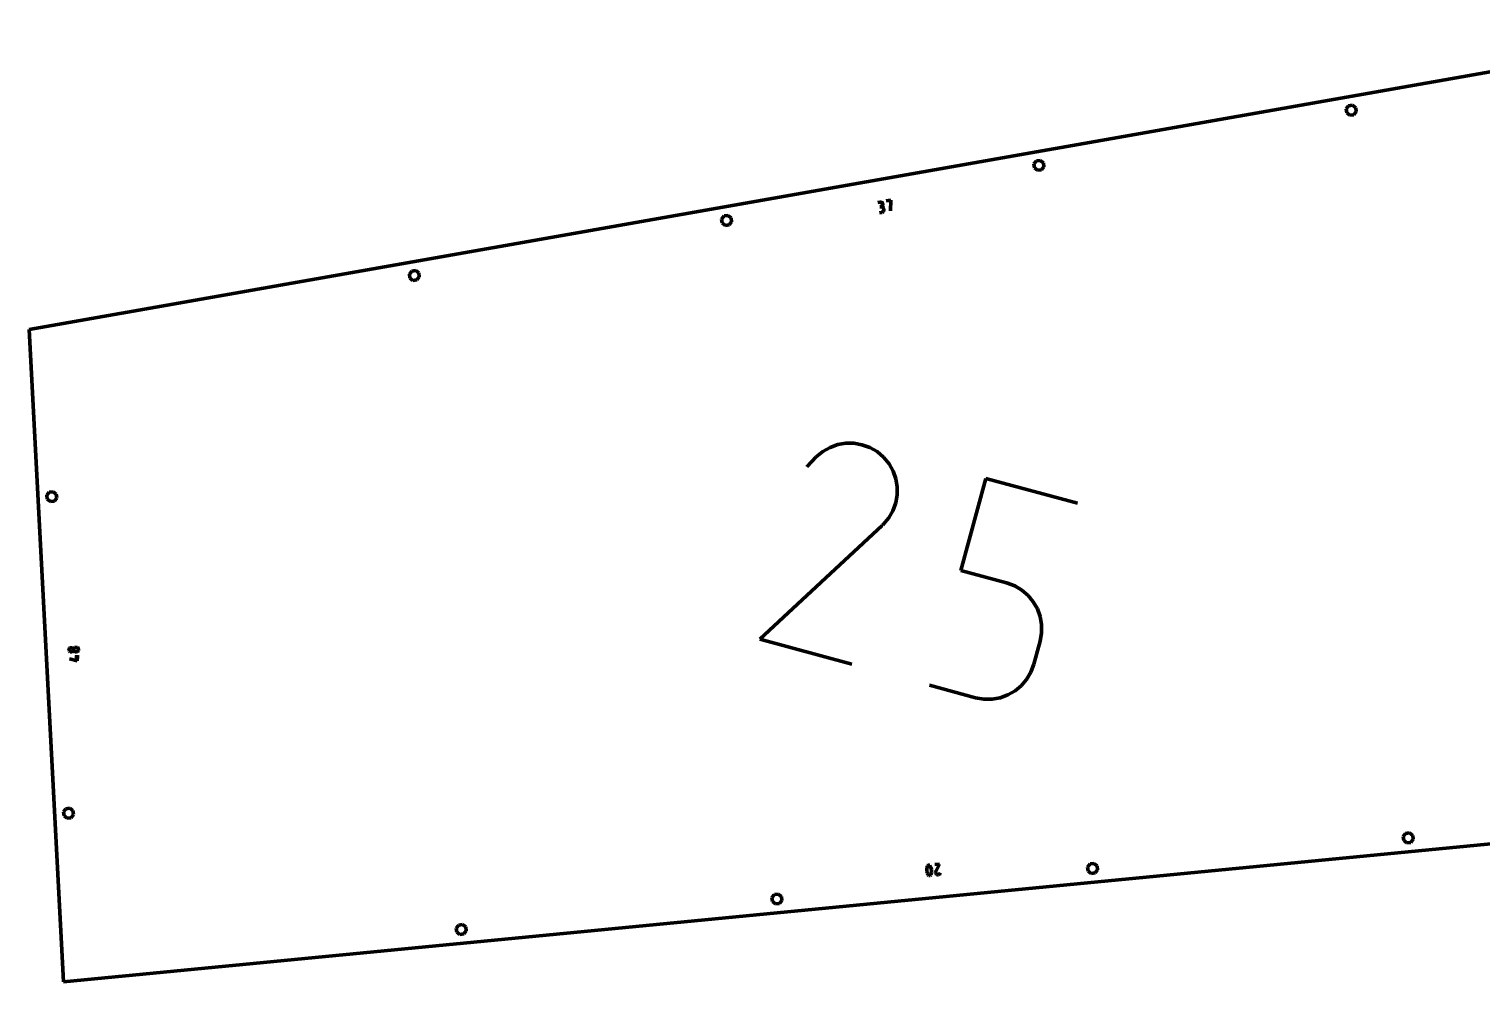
# Model space of a CAD drawing. Header units: inches. Extents: x -100 to 100, y -100 to -26.
# Drawn here: x -99.94 to -77.03, y -99.94 to -84.91 of the extents above; entities that cross this region are included whole.
import ezdxf

# ---------------------------------------------------------------- set-up
doc = ezdxf.new("R2010")
doc.units = ezdxf.units.IN
doc.header["$MEASUREMENT"] = 0
for name, color, linetype, lineweight in [('annotation', 7, 'Continuous', 0), ('boundary', 7, 'Continuous', 0), ('hole', 7, 'Continuous', 0)]:
    doc.layers.add(name, color=color, linetype=linetype, lineweight=lineweight)

msp = doc.modelspace()

# ---------------------------------------------------------------- linework, layer by layer
at = {"layer": 'annotation', "color": 1, "lineweight": 70}
for p, q in [((-86.520323, -87.638057), (-86.55666, -87.644469)), ((-86.5075, -87.710732), (-86.525695, -87.713942)), ((-86.525695, -87.713942), (-86.5075, -87.710732)), ((-86.513684, -87.637491), (-86.520323, -87.638057)), ((-86.507236, -87.638096), (-86.513684, -87.637491)), ((-86.5075, -87.710732), (-86.501068, -87.708992)), ((-86.500861, -87.710166), (-86.5075, -87.710732)), ((-86.5075, -87.710732), (-86.5075, -87.710732)), ((-86.5011, -87.639788), (-86.507236, -87.638096)), ((-86.495396, -87.642479), (-86.5011, -87.639788)), ((-86.501068, -87.708992), (-86.495217, -87.706216)), ((-86.494414, -87.710771), (-86.500861, -87.710166)), ((-86.490245, -87.646085), (-86.495396, -87.642479)), ((-86.495217, -87.706216), (-86.490031, -87.702524)), ((-86.488277, -87.712463), (-86.494414, -87.710771)), ((-86.485768, -87.650519), (-86.490245, -87.646085)), ((-86.490031, -87.702524), (-86.485594, -87.698037)), ((-86.482574, -87.715154), (-86.488277, -87.712463)), ((-86.482085, -87.655696), (-86.485768, -87.650519)), ((-86.485594, -87.698037), (-86.481989, -87.692878)), ((-86.477423, -87.71876), (-86.482574, -87.715154)), ((-86.479316, -87.661529), (-86.482085, -87.655696)), ((-86.481989, -87.692878), (-86.479302, -87.687167)), ((-86.477583, -87.667932), (-86.479316, -87.661529)), ((-86.479302, -87.687167), (-86.477616, -87.681024)), ((-86.477616, -87.681024), (-86.477015, -87.674572)), ((-86.477015, -87.674572), (-86.477583, -87.667932)), ((-86.477583, -87.667932), (-86.477583, -87.667932)), ((-86.472945, -87.723194), (-86.477423, -87.71876)), ((-86.469262, -87.728371), (-86.472945, -87.723194)), ((-86.466494, -87.734204), (-86.469262, -87.728371)), ((-86.464761, -87.740607), (-86.466494, -87.734204)), ((-86.349893, -87.607791), (-86.422661, -87.62063)), ((-86.337036, -87.680661), (-86.373415, -87.687079)), ((-86.3574, -87.777846), (-86.349893, -87.607791)), ((-86.527823, -87.80791), (-86.491485, -87.801499)), ((-86.491485, -87.801499), (-86.485054, -87.799759)), ((-86.491485, -87.801499), (-86.491485, -87.801499)), ((-86.485054, -87.799759), (-86.479202, -87.796985)), ((-86.479202, -87.796985), (-86.474015, -87.793296)), ((-86.474015, -87.793296), (-86.469577, -87.788816)), ((-86.469577, -87.788816), (-86.465971, -87.783666)), ((-86.465971, -87.783666), (-86.463281, -87.777968)), ((-86.46155, -87.758801), (-86.464761, -87.740607)), ((-86.464761, -87.740607), (-86.464761, -87.740607)), ((-86.463281, -87.777968), (-86.461592, -87.771843)), ((-86.461592, -87.771843), (-86.460987, -87.765414)), ((-86.460987, -87.765414), (-86.46155, -87.758801)), ((-87.422562, -91.570962), (-87.527165, -91.657488)), ((-87.307687, -91.506225), (-87.422562, -91.570962)), ((-87.185488, -91.463245), (-87.307687, -91.506225)), ((-87.058916, -91.441987), (-87.185488, -91.463245)), ((-86.930919, -91.442418), (-87.058916, -91.441987)), ((-86.804447, -91.464506), (-86.930919, -91.442418)), ((-86.682449, -91.508216), (-86.804447, -91.464506)), ((-86.567874, -91.573515), (-86.682449, -91.508216)), ((-86.463672, -91.660369), (-86.567874, -91.573515)), ((-87.527165, -91.657488), (-87.671916, -91.814111)), ((-86.377776, -91.764902), (-86.463672, -91.660369)), ((-86.463672, -91.660369), (-86.463672, -91.660369)), ((-86.313436, -91.879809), (-86.377776, -91.764902)), ((-86.270688, -92.002095), (-86.313436, -91.879809)), ((-86.249567, -92.128764), (-86.270688, -92.002095)), ((-85.248228, -93.44772), (-84.853222, -91.99496)), ((-84.853222, -91.99496), (-83.404349, -92.388909)), ((-86.272352, -92.383271), (-86.25011, -92.256821)), ((-86.25011, -92.256821), (-86.249567, -92.128764)), ((-86.382072, -92.61937), (-86.316327, -92.505119)), ((-86.316327, -92.505119), (-86.272352, -92.383271)), ((-88.412743, -94.530652), (-86.487908, -92.739368)), ((-86.487908, -92.739368), (-86.485769, -92.737823)), ((-86.487908, -92.739368), (-86.487908, -92.739368)), ((-86.485769, -92.737823), (-86.483691, -92.736243)), ((-86.483691, -92.736243), (-86.481659, -92.734614)), ((-86.481659, -92.734614), (-86.47966, -92.732922)), ((-86.47966, -92.732922), (-86.477677, -92.731154)), ((-86.477677, -92.731154), (-86.475697, -92.729294)), ((-86.475697, -92.729294), (-86.473704, -92.727329)), ((-86.473704, -92.727329), (-86.471684, -92.725245)), ((-86.471684, -92.725245), (-86.469623, -92.723028)), ((-86.469623, -92.723028), (-86.382072, -92.61937)), ((-86.469623, -92.723028), (-86.469623, -92.723028)), ((-84.523791, -93.644694), (-85.248228, -93.44772)), ((-84.396877, -93.69169), (-84.523791, -93.644694)), ((-84.283509, -93.758527), (-84.396877, -93.69169)), ((-84.185199, -93.842626), (-84.283509, -93.758527)), ((-84.103454, -93.941402), (-84.185199, -93.842626)), ((-84.039784, -94.052275), (-84.103454, -93.941402)), ((-83.9957, -94.172662), (-84.039784, -94.052275)), ((-83.97271, -94.29998), (-83.9957, -94.172662)), ((-83.972324, -94.431648), (-83.97271, -94.29998)), ((-86.96387, -94.924601), (-88.412743, -94.530652)), ((-84.094177, -94.925971), (-83.996052, -94.565083)), ((-83.996052, -94.565083), (-83.972324, -94.431648)), ((-83.996052, -94.565083), (-83.996052, -94.565083)), ((-99.308267, -94.695261), (-99.308492, -94.701373)), ((-99.308492, -94.701373), (-99.308492, -94.701373)), ((-99.308492, -94.701373), (-99.307624, -94.707428)), ((-99.306993, -94.689449), (-99.308267, -94.695261)), ((-99.307624, -94.707428), (-99.305745, -94.713074)), ((-99.304763, -94.684038), (-99.306993, -94.689449)), ((-99.305745, -94.713074), (-99.302957, -94.718219)), ((-99.301669, -94.679132), (-99.304763, -94.684038)), ((-99.302957, -94.718219), (-99.299363, -94.722772)), ((-99.297802, -94.67483), (-99.301669, -94.679132)), ((-99.299363, -94.722772), (-99.295064, -94.726642)), ((-99.293255, -94.671235), (-99.297802, -94.67483)), ((-99.295064, -94.726642), (-99.290163, -94.729738)), ((-99.288119, -94.668448), (-99.293255, -94.671235)), ((-99.290163, -94.729738), (-99.284762, -94.731968)), ((-99.282486, -94.66657), (-99.288119, -94.668448)), ((-99.284762, -94.731968), (-99.278962, -94.733242)), ((-99.276448, -94.665702), (-99.282486, -94.66657)), ((-99.278962, -94.733242), (-99.272866, -94.733468)), ((-99.276448, -94.665702), (-99.276448, -94.665702)), ((-99.270323, -94.665927), (-99.276448, -94.665702)), ((-99.272866, -94.733468), (-99.266799, -94.732599)), ((-99.272866, -94.733468), (-99.272866, -94.733468)), ((-99.264501, -94.667201), (-99.270323, -94.665927)), ((-99.266799, -94.732599), (-99.261144, -94.730719)), ((-99.259083, -94.669431), (-99.264501, -94.667201)), ((-99.261144, -94.730719), (-99.255991, -94.72793)), ((-99.25417, -94.672527), (-99.259083, -94.669431)), ((-99.255991, -94.72793), (-99.251432, -94.724333)), ((-99.249863, -94.676398), (-99.25417, -94.672527)), ((-99.251432, -94.724333), (-99.247557, -94.72003)), ((-99.246264, -94.680951), (-99.249863, -94.676398)), ((-99.247557, -94.72003), (-99.244458, -94.715123)), ((-99.243474, -94.686095), (-99.246264, -94.680951)), ((-99.244458, -94.715123), (-99.242226, -94.709713)), ((-99.241594, -94.69174), (-99.243474, -94.686095)), ((-99.242226, -94.709713), (-99.240952, -94.703902)), ((-99.240726, -94.697792), (-99.241594, -94.69174)), ((-99.240952, -94.703902), (-99.240726, -94.697792)), ((-99.240501, -94.691679), (-99.240726, -94.697792)), ((-99.240726, -94.697792), (-99.240726, -94.697792)), ((-99.240726, -94.697792), (-99.239857, -94.703847)), ((-99.240726, -94.697792), (-99.240726, -94.697792)), ((-99.239227, -94.685867), (-99.240501, -94.691679)), ((-99.239857, -94.703847), (-99.237977, -94.709492)), ((-99.236996, -94.680457), (-99.239227, -94.685867)), ((-99.237977, -94.709492), (-99.235188, -94.714637)), ((-99.233899, -94.67555), (-99.236996, -94.680457)), ((-99.235188, -94.714637), (-99.231589, -94.71919)), ((-99.230025, -94.671248), (-99.233899, -94.67555)), ((-99.231589, -94.71919), (-99.227283, -94.72306)), ((-99.225468, -94.667652), (-99.230025, -94.671248)), ((-99.227283, -94.72306), (-99.222372, -94.726155)), ((-99.220316, -94.664864), (-99.225468, -94.667652)), ((-99.222372, -94.726155), (-99.216955, -94.728385)), ((-99.214662, -94.662985), (-99.220316, -94.664864)), ((-99.149938, -94.809817), (-99.217704, -94.813398)), ((-99.216955, -94.728385), (-99.211135, -94.729658)), ((-99.208595, -94.662116), (-99.214662, -94.662985)), ((-99.211135, -94.729658), (-99.205014, -94.729882)), ((-99.191716, -94.661224), (-99.208595, -94.662116)), ((-99.208595, -94.662116), (-99.208595, -94.662116)), ((-99.205014, -94.729882), (-99.188134, -94.72899)), ((-99.185595, -94.661449), (-99.191716, -94.661224)), ((-99.188134, -94.72899), (-99.182071, -94.728121)), ((-99.188134, -94.72899), (-99.188134, -94.72899)), ((-99.179782, -94.662723), (-99.185595, -94.661449)), ((-99.185201, -94.786214), (-99.180724, -94.870936)), ((-99.182071, -94.728121), (-99.176425, -94.726242)), ((-99.174376, -94.664954), (-99.179782, -94.662723)), ((-99.176425, -94.726242), (-99.171285, -94.723453)), ((-99.169478, -94.668051), (-99.174376, -94.664954)), ((-99.171285, -94.723453), (-99.16674, -94.719857)), ((-99.165188, -94.671923), (-99.169478, -94.668051)), ((-99.16674, -94.719857), (-99.162882, -94.715555)), ((-99.161604, -94.676477), (-99.165188, -94.671923)), ((-99.162882, -94.715555), (-99.159798, -94.710649)), ((-99.158826, -94.681622), (-99.161604, -94.676477)), ((-99.159798, -94.710649), (-99.157578, -94.70524)), ((-99.156955, -94.687266), (-99.158826, -94.681622)), ((-99.157578, -94.70524), (-99.156312, -94.699429)), ((-99.15609, -94.693319), (-99.156955, -94.687266)), ((-99.156312, -94.699429), (-99.15609, -94.693319)), ((-99.15609, -94.693319), (-99.15609, -94.693319)), ((-99.180724, -94.870936), (-99.301175, -94.843372)), ((-84.208375, -95.166619), (-84.141308, -95.053111)), ((-84.141308, -95.053111), (-84.094177, -94.925971)), ((-85.740248, -95.257276), (-85.015811, -95.454251)), ((-84.391833, -95.346779), (-84.292758, -95.265006)), ((-84.292758, -95.265006), (-84.208375, -95.166619)), ((-85.015811, -95.454251), (-85.015811, -95.454251)), ((-85.015811, -95.454251), (-84.88261, -95.477914)), ((-84.88261, -95.477914), (-84.750989, -95.477506)), ((-84.750989, -95.477506), (-84.623571, -95.454521)), ((-84.623571, -95.454521), (-84.502978, -95.410448)), ((-84.502978, -95.410448), (-84.391833, -95.346779)), ((-85.783662, -98.15645), (-85.783721, -98.172474)), ((-85.783721, -98.172474), (-85.782179, -98.188408)), ((-85.781988, -98.140458), (-85.783662, -98.15645)), ((-85.782179, -98.188408), (-85.779047, -98.204131)), ((-85.778689, -98.124622), (-85.781988, -98.140458)), ((-85.779047, -98.204131), (-85.774336, -98.219518)), ((-85.773752, -98.109064), (-85.778689, -98.124622)), ((-85.774336, -98.219518), (-85.768059, -98.234448)), ((-85.771956, -98.105318), (-85.773752, -98.109064)), ((-85.773752, -98.109064), (-85.773752, -98.109064)), ((-85.769582, -98.102041), (-85.771956, -98.105318)), ((-85.766718, -98.099272), (-85.769582, -98.102041)), ((-85.768059, -98.234448), (-85.760228, -98.248798)), ((-85.76345, -98.097047), (-85.766718, -98.099272)), ((-85.759865, -98.095405), (-85.76345, -98.097047)), ((-85.760228, -98.248798), (-85.760228, -98.248798)), ((-85.760228, -98.248798), (-85.75927, -98.25023)), ((-85.756049, -98.094383), (-85.759865, -98.095405)), ((-85.75927, -98.25023), (-85.75821, -98.251586)), ((-85.75821, -98.251586), (-85.757055, -98.252857)), ((-85.757055, -98.252857), (-85.755814, -98.25404)), ((-85.752088, -98.09402), (-85.756049, -98.094383)), ((-85.755814, -98.25404), (-85.754493, -98.255126)), ((-85.754493, -98.255126), (-85.753101, -98.256109)), ((-85.753101, -98.256109), (-85.751645, -98.256983)), ((-85.748069, -98.094353), (-85.752088, -98.09402)), ((-85.751645, -98.256983), (-85.750132, -98.257742)), ((-85.750132, -98.257742), (-85.74857, -98.258379)), ((-85.74857, -98.258379), (-85.74857, -98.258379)), ((-85.74857, -98.258379), (-85.744546, -98.259474)), ((-85.744079, -98.09542), (-85.748069, -98.094353)), ((-85.744546, -98.259474), (-85.740502, -98.25983)), ((-85.744079, -98.09542), (-85.744079, -98.09542)), ((-85.742461, -98.096092), (-85.744079, -98.09542)), ((-85.740911, -98.096873), (-85.742461, -98.096092)), ((-85.739433, -98.097758), (-85.740911, -98.096873)), ((-85.740502, -98.25983), (-85.736523, -98.259483)), ((-85.738032, -98.098744), (-85.739433, -98.097758)), ((-85.736711, -98.099827), (-85.738032, -98.098744)), ((-85.735476, -98.101002), (-85.736711, -98.099827)), ((-85.736523, -98.259483), (-85.732694, -98.258471)), ((-85.73433, -98.102266), (-85.735476, -98.101002)), ((-85.733277, -98.103614), (-85.73433, -98.102266)), ((-85.732323, -98.105044), (-85.733277, -98.103614)), ((-85.732694, -98.258471), (-85.729101, -98.256834)), ((-85.724522, -98.1194), (-85.732323, -98.105044)), ((-85.732323, -98.105044), (-85.732323, -98.105044)), ((-85.729101, -98.256834), (-85.72583, -98.254608)), ((-85.72583, -98.254608), (-85.722965, -98.251831)), ((-85.718268, -98.134335), (-85.724522, -98.1194)), ((-85.722965, -98.251831), (-85.720593, -98.248542)), ((-85.720593, -98.248542), (-85.718798, -98.244778)), ((-85.718798, -98.244778), (-85.713892, -98.229226)), ((-85.718798, -98.244778), (-85.718798, -98.244778)), ((-85.713572, -98.149725), (-85.718268, -98.134335)), ((-85.713892, -98.229226), (-85.710616, -98.213395)), ((-85.710448, -98.165449), (-85.713572, -98.149725)), ((-85.710616, -98.213395), (-85.708957, -98.197406)), ((-85.708905, -98.181384), (-85.710448, -98.165449)), ((-85.708957, -98.197406), (-85.708905, -98.181384)), ((-85.655523, -98.084641), (-85.581931, -98.077518)), ((-85.642118, -98.200946), (-85.643153, -98.207354)), ((-85.643153, -98.207354), (-85.643054, -98.213732)), ((-85.643054, -98.213732), (-85.641873, -98.219943)), ((-85.639894, -98.194646), (-85.642118, -98.200946)), ((-85.641873, -98.219943), (-85.639665, -98.22585)), ((-85.639837, -98.194508), (-85.639894, -98.194646)), ((-85.639894, -98.194646), (-85.639894, -98.194646)), ((-85.639781, -98.194377), (-85.639837, -98.194508)), ((-85.639723, -98.194251), (-85.639781, -98.194377)), ((-85.639664, -98.194131), (-85.639723, -98.194251)), ((-85.639665, -98.22585), (-85.636484, -98.231315)), ((-85.639604, -98.194015), (-85.639664, -98.194131)), ((-85.639541, -98.193902), (-85.639604, -98.194015)), ((-85.639476, -98.193792), (-85.639541, -98.193902)), ((-85.639408, -98.193683), (-85.639476, -98.193792)), ((-85.639337, -98.193575), (-85.639408, -98.193683)), ((-85.581931, -98.077518), (-85.639337, -98.193575)), ((-85.639337, -98.193575), (-85.639337, -98.193575)), ((-85.636484, -98.231315), (-85.632383, -98.236201)), ((-85.632383, -98.236201), (-85.627416, -98.240371)), ((-85.627416, -98.240371), (-85.621637, -98.243687)), ((-85.621637, -98.243687), (-85.621637, -98.243687)), ((-85.621637, -98.243687), (-85.615324, -98.24587)), ((-85.615324, -98.24587), (-85.608909, -98.246879)), ((-85.608909, -98.246879), (-85.602529, -98.246764)), ((-85.602529, -98.246764), (-85.596319, -98.245576)), ((-85.596319, -98.245576), (-85.590417, -98.243364)), ((-85.590417, -98.243364), (-85.584959, -98.240178)), ((-85.584959, -98.240178), (-85.580081, -98.236068)), ((-85.580081, -98.236068), (-85.57592, -98.231083)), ((-85.57592, -98.231083), (-85.572612, -98.225275)), ((-85.572612, -98.225275), (-85.568677, -98.215538))]:
    msp.add_line(p, q, dxfattribs=at)
at = {"layer": 'boundary', "color": 5, "lineweight": 70}
for p, q in [((-73.092205, -84.908723), (-99.9375, -89.645285)), ((-99.9375, -89.645285), (-99.393554, -99.9375)), ((-99.393554, -99.9375), (-71.879012, -97.274405))]:
    msp.add_line(p, q, dxfattribs=at)
at = {"layer": 'hole', "color": 5, "lineweight": 70}
for p, q in [((-79.169263, -86.167962), (-79.131258, -86.118809)), ((-79.131258, -86.118809), (-79.069628, -86.110926)), ((-79.069628, -86.110926), (-79.020475, -86.148931)), ((-79.16138, -86.229592), (-79.169263, -86.167962)), ((-79.112227, -86.267597), (-79.16138, -86.229592)), ((-79.050597, -86.259714), (-79.112227, -86.267597)), ((-79.012592, -86.210561), (-79.050597, -86.259714)), ((-79.020475, -86.148931), (-79.012592, -86.210561)), ((-84.093207, -87.036739), (-84.055202, -86.987586)), ((-84.085324, -87.098369), (-84.093207, -87.036739)), ((-84.055202, -86.987586), (-83.993572, -86.979703)), ((-83.993572, -86.979703), (-83.944419, -87.017708)), ((-83.944419, -87.017708), (-83.936536, -87.079338)), ((-84.036171, -87.136374), (-84.085324, -87.098369)), ((-83.974541, -87.128491), (-84.036171, -87.136374)), ((-83.936536, -87.079338), (-83.974541, -87.128491)), ((-89.017151, -87.905515), (-88.979146, -87.856362)), ((-89.009268, -87.967145), (-89.017151, -87.905515)), ((-88.979146, -87.856362), (-88.917516, -87.848479)), ((-88.917516, -87.848479), (-88.868363, -87.886484)), ((-88.86048, -87.948114), (-88.898485, -87.997267)), ((-88.868363, -87.886484), (-88.86048, -87.948114)), ((-88.960115, -88.00515), (-89.009268, -87.967145)), ((-88.898485, -87.997267), (-88.960115, -88.00515)), ((-93.941095, -88.774292), (-93.90309, -88.725139)), ((-93.933212, -88.835922), (-93.941095, -88.774292)), ((-93.884059, -88.873927), (-93.933212, -88.835922)), ((-93.90309, -88.725139), (-93.84146, -88.717256)), ((-93.822429, -88.866044), (-93.884059, -88.873927)), ((-93.84146, -88.717256), (-93.792307, -88.755261)), ((-93.784425, -88.816891), (-93.822429, -88.866044)), ((-93.792307, -88.755261), (-93.784425, -88.816891)), ((-99.657359, -92.262032), (-99.619354, -92.212879)), ((-99.649476, -92.323662), (-99.657359, -92.262032)), ((-99.619354, -92.212879), (-99.557724, -92.204996)), ((-99.557724, -92.204996), (-99.508571, -92.243001)), ((-99.500688, -92.304631), (-99.538693, -92.353784)), ((-99.508571, -92.243001), (-99.500688, -92.304631)), ((-99.600323, -92.361667), (-99.649476, -92.323662)), ((-99.538693, -92.353784), (-99.600323, -92.361667)), ((-99.393476, -97.255064), (-99.355471, -97.205911)), ((-99.385593, -97.316694), (-99.393476, -97.255064)), ((-99.33644, -97.354699), (-99.385593, -97.316694)), ((-99.355471, -97.205911), (-99.293841, -97.198028)), ((-99.27481, -97.346816), (-99.33644, -97.354699)), ((-99.293841, -97.198028), (-99.244688, -97.236033)), ((-99.236805, -97.297663), (-99.27481, -97.346816)), ((-99.244688, -97.236033), (-99.236805, -97.297663)), ((-78.270578, -97.644382), (-78.232573, -97.595229)), ((-78.262695, -97.706012), (-78.270578, -97.644382)), ((-78.213542, -97.744017), (-78.262695, -97.706012)), ((-78.232573, -97.595229), (-78.170943, -97.587346)), ((-78.151912, -97.736134), (-78.213542, -97.744017)), ((-78.170943, -97.587346), (-78.12179, -97.625351)), ((-78.113907, -97.686981), (-78.151912, -97.736134)), ((-78.12179, -97.625351), (-78.113907, -97.686981)), ((-83.247321, -98.126074), (-83.209316, -98.076921)), ((-83.239438, -98.187704), (-83.247321, -98.126074)), ((-83.190285, -98.225709), (-83.239438, -98.187704)), ((-83.209316, -98.076921), (-83.147686, -98.069039)), ((-83.128655, -98.217826), (-83.190285, -98.225709)), ((-83.147686, -98.069039), (-83.098533, -98.107043)), ((-83.09065, -98.168673), (-83.128655, -98.217826)), ((-83.098533, -98.107043), (-83.09065, -98.168673)), ((-88.224064, -98.607767), (-88.186059, -98.558614)), ((-88.216181, -98.669397), (-88.224064, -98.607767)), ((-88.167028, -98.707401), (-88.216181, -98.669397)), ((-88.186059, -98.558614), (-88.124429, -98.550731)), ((-88.105398, -98.699519), (-88.167028, -98.707401)), ((-88.124429, -98.550731), (-88.075276, -98.588736)), ((-88.067393, -98.650366), (-88.105398, -98.699519)), ((-88.075276, -98.588736), (-88.067393, -98.650366)), ((-93.200807, -99.089459), (-93.162802, -99.040306)), ((-93.192924, -99.151089), (-93.200807, -99.089459)), ((-93.143771, -99.189094), (-93.192924, -99.151089)), ((-93.162802, -99.040306), (-93.101173, -99.032423)), ((-93.082141, -99.181211), (-93.143771, -99.189094)), ((-93.101173, -99.032423), (-93.05202, -99.070428)), ((-93.044137, -99.132058), (-93.082141, -99.181211)), ((-93.05202, -99.070428), (-93.044137, -99.132058))]:
    msp.add_line(p, q, dxfattribs=at)

doc.saveas('drawing.dxf')
